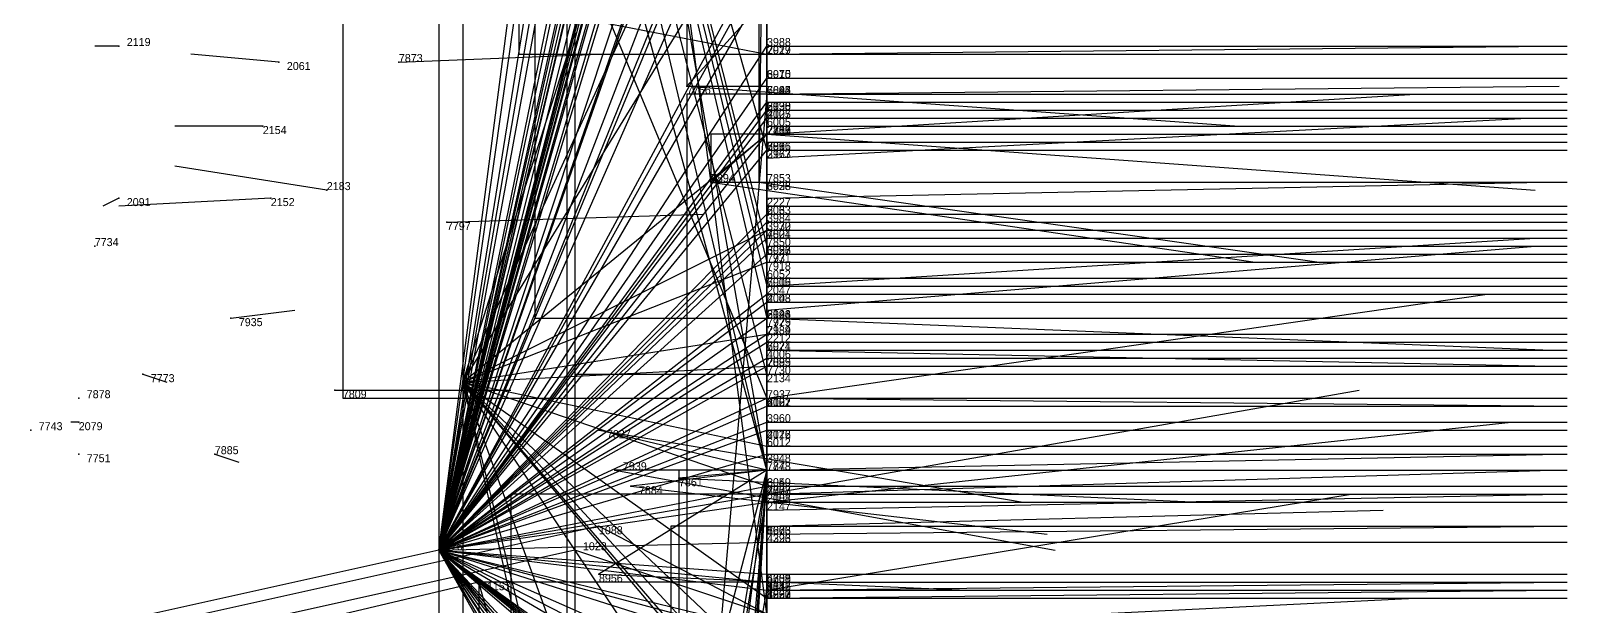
# Model space of a CAD drawing. Extents: x -0.07 to 1.1, y -0.07 to 1.1.
# Drawn here: x 0.908 to 1.1, y 0.495 to 0.5669 of the extents above; entities that cross this region are included whole.
import ezdxf

# ---------------------------------------------------------------- set-up
doc = ezdxf.new("R2010")
doc.units = 0
for name, color, linetype in [('Clients', 3, 'CONTINUOUS'), ('Facilities', 3, 'CONTINUOUS'), ('Facilities_lines', 3, 'CONTINUOUS'), ('Min_max_boxes', 1, 'CONTINUOUS'), ('Normals', 1, 'CONTINUOUS'), ('Source_points', 5, 'CONTINUOUS'), ('Text', 3, 'CONTINUOUS')]:
    doc.layers.add(name, color=color, linetype=linetype)

msp = doc.modelspace()

# ---------------------------------------------------------------- linework, layer by layer
at = {"layer": 'Clients', "color": 5}
for p in [(1, 0.565, 0.299), (1, 0.564, 0.792), (1, 0.561, 0.34), (1, 0.561, 0.519), (0.99, 0.56, 1), (1, 0.559, 0.529), (1, 0.559, 0.513), (1, 0.558, 0.208), (1, 0.557, 0.174), (1, 0.557, 0.372), (1, 0.557, 0.422), (1, 0.557, 0.752), (1, 0.556, 0.133), (1, 0.555, 0.662), (1, 0.554, 0.209), (1, 0.554, 0.023), (1, 0.554, 0.231), (1, 0.554, 0.863), (1, 0.553, 0.6), (1, 0.552, 0.304), (1, 0.552, 0.458), (1, 0.552, 0.875), (0.993, 0.548, 1), (0.999, 0.548, 1), (1, 0.548, 0.47), (1, 0.548, 0.544), (1, 0.545, 0.677), (1, 0.544, 0.229), (1, 0.544, 0.462), (1, 0.543, 0.375), (1, 0.542, 0.288), (1, 0.542, 0.785), (1, 0.541, 0.426), (1, 0.54, 0.717), (1, 0.54, 0.585), (1, 0.54, 0.889), (1, 0.539, 0.37), (1, 0.538, 0.863), (1, 0.538, 0.853), (1, 0.536, 0.742), (1, 0.535, 0.518), (1, 0.535, 0.898), (1, 0.534, 0.471), (1, 0.533, 0.128), (1, 0.531, 0.358), (1, 0.531, 0.572), (1, 0.531, 0.865), (1, 0.529, 0.172), (1, 0.529, 0.842), (1, 0.528, 0.233), (1, 0.527, 0.678), (1, 0.526, 0.413), (1, 0.525, 0.135), (1, 0.525, 0.82), (1, 0.525, 0.786), (1, 0.521, 0.369), (1, 0.521, 0.042), (1, 0.521, 0.714), (1, 0.52, 0.361), (0.979, 0.517, 1), (1, 0.518, 0.391), (1, 0.517, 0.146), (1, 0.517, 0.269), (1, 0.515, 0.543), (1, 0.514, 0.496), (0.981, 0.512, 1), (0.989, 0.511, 1), (0.983, 0.51, 1), (1, 0.51, 0.484), (1, 0.51, 0.731), (1, 0.51, 0.833), (1, 0.509, 0.002), (1, 0.509, 0.404), (1, 0.508, 0.209), (0.979, 0.505), (1, 0.505, 0.522), (1, 0.505, 0.995), (0.976, 0.502), (1, 0.503, 0.319), (1, 0.503, 0.463), (0.964, 0.498), (0.979, 0.499, 1), (1, 0.499, 0.426), (1, 0.499, 0.605), (1, 0.498, 0.29), (1, 0.498, 0.579), (1, 0.498, 0.978), (1, 0.497, 0.208), (1, 0.497, 0.005), (1, 0.497, 0.335), (1, 0.497, 0.369), (1, 0.496, 0.857)]:
    msp.add_point(p, dxfattribs=at)
at = {"layer": 'Facilities', "color": 3}
for p in [(0.919, 0.565), (0.939, 0.563), (0.954, 0.563, 1), (1, 0.564, 0.073), (1, 0.559, 0.93), (0.937, 0.555), (1, 0.554, 0.965), (1, 0.551, 0.052), (0.919, 0.546), (0.938, 0.546), (0.945, 0.547), (1, 0.546, 0.067), (0.96, 0.543, 1), (0.916, 0.54, 1), (1, 0.539, 0.94), (1, 0.535, 0.071), (1, 0.532, 0.057), (0.933, 0.531, 1), (1, 0.531, 0.946), (1, 0.527, 0.94), (0.922, 0.524, 1), (0.962, 0.523, 1), (1, 0.524, 0.106), (0.914, 0.521, 1), (0.946, 0.522, 1), (1, 0.521, 0.911), (0.908, 0.517, 1), (0.914, 0.518), (0.914, 0.514, 1), (0.931, 0.514, 1), (1, 0.512, 0.905), (1, 0.512, 0.932), (1, 0.509, 0.939), (1, 0.508, 0.044), (1, 0.507, 0.073), (1, 0.504, 0.088), (0.959, 0.502), (1, 0.497, 0.905), (1, 0.496, 0.932)]:
    msp.add_point(p, dxfattribs=at)
at = {"layer": 'Facilities_lines', "color": 3}
for p, q in [((0.959, 0.502), (1, 0.757, 0.127)), ((0.959, 0.502), (1, 0.741, 0.104)), ((0.959, 0.502), (1, 0.726, 0.108)), ((0.959, 0.502), (1, 0.702, 0.148)), ((0.959, 0.502), (0.985, 0.702)), ((0.959, 0.502), (1, 0.696, 0.148)), ((0.959, 0.502), (0.986, 0.692)), ((0.959, 0.502), (1, 0.687, 0.098)), ((0.959, 0.502), (1, 0.684, 0.095)), ((0.959, 0.502), (1, 0.679, 0.215)), ((1, 0.677, 0.944), (1, 0.525, 0.82)), ((0.959, 0.502), (1, 0.675, 0.092)), ((0.959, 0.502), (1, 0.674, 0.127)), ((0.959, 0.502), (1, 0.666, 0.168)), ((0.959, 0.502), (1, 0.666, 0.106)), ((0.959, 0.502), (1, 0.66, 0.201)), ((0.959, 0.502), (1, 0.659, 0.102)), ((0.959, 0.502), (1, 0.659, 0.043)), ((0.959, 0.502), (1, 0.658, 0.185)), ((0.959, 0.502), (1, 0.656, 0.224)), ((0.959, 0.502), (1, 0.653, 0.152)), ((0.959, 0.502), (1, 0.653, 0.107)), ((0.971, 0.654, 1), (1, 0.552, 0.875)), ((0.971, 0.654, 1), (1, 0.54, 0.889)), ((0.971, 0.654, 1), (1, 0.538, 0.853)), ((0.971, 0.654, 1), (1, 0.535, 0.898)), ((0.971, 0.654, 1), (1, 0.531, 0.865)), ((0.959, 0.502), (1, 0.652, 0.183)), ((0.947, 0.648), (1, 0.521, 0.042)), ((0.959, 0.502), (1, 0.648, 0.102)), ((0.959, 0.502), (1, 0.646, 0.233)), ((0.962, 0.523, 1), (1, 0.642, 0.807)), ((0.959, 0.502), (1, 0.64, 0.107)), ((1, 0.639, 0.586), (1, 0.498, 0.579)), ((1, 0.639, 0.586), (1, 0.505, 0.522)), ((1, 0.639, 0.586), (1, 0.499, 0.605)), ((1, 0.639, 0.586), (1, 0.548, 0.47)), ((1, 0.639, 0.586), (1, 0.552, 0.458)), ((1, 0.639, 0.586), (1, 0.535, 0.518)), ((1, 0.639, 0.586), (1, 0.561, 0.519)), ((1, 0.639, 0.586), (1, 0.515, 0.543)), ((1, 0.639, 0.586), (1, 0.54, 0.585)), ((1, 0.639, 0.586), (1, 0.548, 0.544)), ((1, 0.639, 0.586), (1, 0.559, 0.529)), ((1, 0.639, 0.586), (1, 0.559, 0.513)), ((1, 0.639, 0.586), (1, 0.553, 0.6)), ((1, 0.639, 0.586), (1, 0.531, 0.572)), ((0.959, 0.502), (1, 0.637, 0.116)), ((1, 0.628, 0.957), (0.999, 0.548, 1)), ((0.959, 0.502), (1, 0.626, 0.115)), ((0.959, 0.502), (1, 0.62, 0.238)), ((0.959, 0.502), (1, 0.619, 0.172)), ((1, 0.524, 0.106), (0.976, 0.617)), ((0.959, 0.502), (1, 0.609)), ((0.962, 0.523, 1), (1, 0.606, 0.901)), ((1, 0.512, 0.905), (0.978, 0.605, 1)), ((0.959, 0.502), (1, 0.603, 0.153)), ((0.959, 0.502), (1, 0.601, 0.156)), ((1, 0.512, 0.905), (0.985, 0.597, 1)), ((0.959, 0.502), (1, 0.595, 0.221)), ((1, 0.512, 0.905), (0.979, 0.589, 1)), ((0.962, 0.523, 1), (1, 0.585, 0.838)), ((0.959, 0.502), (1, 0.578, 0.183)), ((1, 0.494, 0.132), (0.989, 0.579)), ((0.959, 0.502), (1, 0.576, 0.214)), ((0.959, 0.502), (1, 0.573, 0.17)), ((1, 0.571, 0.97), (0.99, 0.56, 1)), ((0.969, 0.57, 1), (1, 0.564, 0.792)), ((0.959, 0.502), (1, 0.565, 0.299)), ((0.959, 0.502), (1, 0.561, 0.34)), ((1, 0.559, 0.93), (0.99, 0.444, 1)), ((0.959, 0.502), (1, 0.558, 0.208)), ((0.959, 0.502), (1, 0.557, 0.174)), ((0.959, 0.502), (1, 0.557, 0.372)), ((0.959, 0.502), (1, 0.557, 0.422)), ((1, 0.431, 0.647), (1, 0.557, 0.752)), ((0.959, 0.502), (1, 0.556, 0.133)), ((1, 0.431, 0.647), (1, 0.555, 0.662)), ((0.959, 0.502), (1, 0.554, 0.209)), ((0.959, 0.502), (1, 0.554, 0.023)), ((0.959, 0.502), (1, 0.554, 0.231)), ((0.962, 0.523, 1), (1, 0.554, 0.863)), ((1, 0.554, 0.965), (0.993, 0.548, 1)), ((0.959, 0.502), (1, 0.552, 0.304)), ((0.959, 0.502), (1, 0.544, 0.229)), ((0.959, 0.502), (1, 0.544, 0.462)), ((1, 0.431, 0.647), (1, 0.545, 0.677)), ((0.959, 0.502), (1, 0.543, 0.375)), ((0.959, 0.502), (1, 0.542, 0.288)), ((0.962, 0.523, 1), (1, 0.542, 0.785)), ((0.959, 0.502), (1, 0.541, 0.426)), ((1, 0.431, 0.647), (1, 0.54, 0.717)), ((0.959, 0.502), (1, 0.539, 0.37)), ((0.962, 0.523, 1), (1, 0.538, 0.863)), ((1, 0.431, 0.647), (1, 0.536, 0.742)), ((0.959, 0.502), (1, 0.534, 0.471)), ((0.959, 0.502), (1, 0.533, 0.128)), ((0.959, 0.502), (1, 0.531, 0.358)), ((0.959, 0.502), (1, 0.529, 0.172)), ((0.962, 0.523, 1), (1, 0.529, 0.842)), ((0.959, 0.502), (1, 0.528, 0.233)), ((1, 0.431, 0.647), (1, 0.527, 0.678)), ((0.959, 0.502), (1, 0.526, 0.413)), ((0.959, 0.502), (1, 0.525, 0.135)), ((0.962, 0.523, 1), (1, 0.525, 0.786)), ((0.962, 0.523, 1), (1, 0.51, 0.833)), ((0.962, 0.523, 1), (1, 0.418, 0.818)), ((0.962, 0.523, 1), (1, 0.35, 0.818)), ((0.962, 0.523, 1), (1, 0.368, 0.885)), ((0.962, 0.523, 1), (1, 0.478, 0.768)), ((0.962, 0.523, 1), (1, 0.487, 0.832)), ((0.962, 0.523, 1), (1, 0.496, 0.857)), ((0.962, 0.523, 1), (1, 0.479, 0.838)), ((0.962, 0.523, 1), (1, 0.482, 0.845)), ((0.962, 0.523, 1), (1, 0.466, 0.829)), ((0.959, 0.502), (1, 0.521, 0.369)), ((1, 0.431, 0.647), (1, 0.521, 0.714)), ((0.959, 0.502), (1, 0.52, 0.361)), ((0.959, 0.502), (1, 0.518, 0.391)), ((0.959, 0.502), (1, 0.517, 0.146)), ((0.959, 0.502), (1, 0.517, 0.269)), ((1, 0.512, 0.905), (0.979, 0.517, 1)), ((0.959, 0.502), (1, 0.514, 0.496)), ((1, 0.512, 0.905), (0.975, 0.417, 1)), ((1, 0.512, 0.905), (0.979, 0.499, 1)), ((1, 0.512, 0.905), (0.981, 0.512, 1)), ((1, 0.512, 0.905), (0.982, 0.404, 1)), ((1, 0.512, 0.905), (0.983, 0.51, 1)), ((1, 0.512, 0.905), (0.985, 0.332, 1)), ((1, 0.512, 0.905), (0.987, 0.411, 1)), ((1, 0.512, 0.905), (0.988, 0.345, 1)), ((1, 0.512, 0.932), (0.989, 0.511, 1)), ((1, 0.512, 0.932), (0.989, 0.356, 1)), ((1, 0.512, 0.905), (0.99, 0.348, 1)), ((0.959, 0.502), (1, 0.51, 0.484)), ((0.959, 0.502), (1, 0.509, 0.404)), ((0.968, 0.319), (1, 0.509, 0.002)), ((1, 0.431, 0.647), (1, 0.51, 0.731)), ((0.959, 0.502), (1, 0.508, 0.209)), ((1, 0.494, 0.132), (0.979, 0.505)), ((1, 0.336, 0.965), (1, 0.505, 0.995)), ((0.959, 0.502), (1, 0.503, 0.319)), ((0.959, 0.502), (1, 0.503, 0.463)), ((0.959, 0.502), (1, 0.429, 0.176)), ((0.959, 0.502), (1, 0.445, 0.178)), ((0.959, 0.502), (1, 0.449, 0.175)), ((0.959, 0.502), (1, 0.491, 0.141)), ((0.959, 0.502), (1, 0.472, 0.155)), ((0.959, 0.502), (1, 0.481, 0.117)), ((0.959, 0.502), (1, 0.433, 0.249)), ((0.959, 0.502), (1, 0.469, 0.196)), ((0.959, 0.502), (1, 0.47, 0.176)), ((0.959, 0.502), (1, 0.452, 0.229)), ((0.959, 0.502), (1, 0.492, 0.443)), ((0.959, 0.502), (1, 0.497, 0.335)), ((0.959, 0.502), (1, 0.458, 0.334)), ((0.959, 0.502), (1, 0.471, 0.443)), ((0.959, 0.502), (1, 0.473, 0.405)), ((0.959, 0.502), (1, 0.484, 0.347)), ((0.959, 0.502), (1, 0.481, 0.393)), ((0.959, 0.502), (1, 0.458, 0.332)), ((0.959, 0.502), (1, 0.491, 0.383)), ((0.959, 0.502), (1, 0.44, 0.26)), ((0.959, 0.502), (1, 0.484, 0.402)), ((0.959, 0.502), (1, 0.47, 0.487)), ((0.959, 0.502), (1, 0.489, 0.424)), ((0.959, 0.502), (1, 0.499, 0.426)), ((0.959, 0.502), (1, 0.478, 0.393)), ((0.959, 0.502), (1, 0.467, 0.276)), ((0.959, 0.502), (1, 0.497, 0.369)), ((0.959, 0.502), (1, 0.455, 0.33)), ((0.959, 0.502), (1, 0.498, 0.29)), ((0.959, 0.502), (1, 0.439, 0.271)), ((0.959, 0.502), (1, 0.484, 0.307)), ((1, 0.494, 0.132), (0.976, 0.502)), ((1, 0.368, 0.059), (0.964, 0.498)), ((1, 0.336, 0.965), (1, 0.498, 0.978)), ((0.968, 0.319), (1, 0.497, 0.208)), ((0.968, 0.319), (1, 0.497, 0.005))]:
    msp.add_line(p, q, dxfattribs=at)
at = {"layer": 'Min_max_boxes', "color": 1}
for p, q in [((0.947, 0.899), (0.947, 0.521)), ((0.947, 0.899, 0.398), (0.947, 0.521, 0.398)), ((1, 0.521), (1, 0.899)), ((1, 0.521, 0.398), (1, 0.899, 0.398)), ((0.959, 0.757), (0.959, 0.429)), ((0.959, 0.757, 0.496), (0.959, 0.429, 0.496)), ((1, 0.429), (1, 0.757)), ((1, 0.429, 0.496), (1, 0.757, 0.496)), ((0.971, 0.731, 0.784), (0.971, 0.531, 0.784)), ((0.971, 0.731, 1), (0.971, 0.531, 1)), ((1, 0.531, 0.784), (1, 0.731, 0.784)), ((1, 0.531, 1), (1, 0.731, 1)), ((1, 0.498, 0.387), (1, 0.701, 0.387)), ((1, 0.701, 0.387), (1, 0.498, 0.387)), ((1, 0.498, 0.756), (1, 0.701, 0.756)), ((1, 0.701, 0.756), (1, 0.498, 0.756)), ((1, 0.525, 0.82), (1, 0.677, 0.82)), ((1, 0.677, 0.82), (1, 0.525, 0.82)), ((1, 0.525, 0.944), (1, 0.677, 0.944)), ((1, 0.677, 0.944), (1, 0.525, 0.944)), ((0.969, 0.658, 0.76), (0.969, 0.564, 0.76)), ((0.969, 0.658, 1), (0.969, 0.564, 1)), ((1, 0.564, 0.76), (1, 0.658, 0.76)), ((1, 0.564, 1), (1, 0.658, 1)), ((0.962, 0.642, 0.768), (0.962, 0.35, 0.768)), ((0.962, 0.642, 1), (0.962, 0.35, 1)), ((1, 0.35, 0.768), (1, 0.642, 0.768)), ((1, 0.35, 1), (1, 0.642, 1)), ((0.999, 0.628, 0.957), (0.999, 0.548, 0.957)), ((0.999, 0.628, 1), (0.999, 0.548, 1)), ((1, 0.548, 0.957), (1, 0.628, 0.957)), ((1, 0.548, 1), (1, 0.628, 1)), ((0.976, 0.617), (0.976, 0.524)), ((0.976, 0.617, 0.106), (0.976, 0.524, 0.106)), ((1, 0.524), (1, 0.617)), ((1, 0.524, 0.106), (1, 0.617, 0.106)), ((0.975, 0.605, 0.905), (0.975, 0.332, 0.905)), ((0.975, 0.605, 1), (0.975, 0.332, 1)), ((1, 0.332, 0.905), (1, 0.605, 0.905)), ((1, 0.332, 1), (1, 0.605, 1)), ((0.976, 0.579), (0.976, 0.405)), ((0.976, 0.579, 0.198), (0.976, 0.405, 0.198)), ((1, 0.405), (1, 0.579)), ((1, 0.405, 0.198), (1, 0.579, 0.198)), ((0.99, 0.571, 0.97), (0.99, 0.56, 0.97)), ((0.99, 0.571, 1), (0.99, 0.56, 1)), ((1, 0.56, 0.97), (1, 0.571, 0.97)), ((1, 0.56, 1), (1, 0.571, 1)), ((0.969, 0.564, 0.76), (1, 0.564, 0.76)), ((0.969, 0.564, 1), (1, 0.564, 1)), ((0.969, 0.564, 0.76), (0.969, 0.564, 1)), ((1, 0.564, 0.76), (1, 0.564, 1)), ((0.99, 0.56, 0.97), (1, 0.56, 0.97)), ((0.99, 0.56, 1), (1, 0.56, 1)), ((0.99, 0.56, 0.97), (0.99, 0.56, 1)), ((1, 0.559, 0.93), (0.99, 0.559, 0.93)), ((0.99, 0.559, 0.93), (0.99, 0.444, 0.93)), ((1, 0.559, 1), (0.99, 0.559, 1)), ((0.99, 0.559, 1), (0.99, 0.444, 1)), ((0.99, 0.559, 0.93), (0.99, 0.559, 1)), ((1, 0.56, 0.97), (1, 0.56, 1)), ((1, 0.444, 0.93), (1, 0.559, 0.93)), ((1, 0.444, 1), (1, 0.559, 1)), ((1, 0.559, 0.93), (1, 0.559, 1)), ((1, 0.307, 0.516), (1, 0.557, 0.516)), ((1, 0.557, 0.516), (1, 0.557, 0.516)), ((1, 0.557, 0.516), (1, 0.307, 0.516)), ((1, 0.307, 0.752), (1, 0.557, 0.752)), ((1, 0.557, 0.752), (1, 0.557, 0.752)), ((1, 0.557, 0.752), (1, 0.307, 0.752)), ((1, 0.557, 0.516), (1, 0.557, 0.752)), ((1, 0.557, 0.516), (1, 0.557, 0.752)), ((1, 0.554, 0.965), (0.993, 0.554, 0.965)), ((0.993, 0.554, 0.965), (0.993, 0.548, 0.965)), ((1, 0.554, 1), (0.993, 0.554, 1)), ((0.993, 0.554, 1), (0.993, 0.548, 1)), ((0.993, 0.554, 0.965), (0.993, 0.554, 1)), ((1, 0.548, 0.965), (1, 0.554, 0.965)), ((1, 0.548, 1), (1, 0.554, 1)), ((1, 0.554, 0.965), (1, 0.554, 1)), ((0.993, 0.548, 0.965), (1, 0.548, 0.965)), ((0.993, 0.548, 1), (1, 0.548, 1)), ((0.993, 0.548, 0.965), (0.993, 0.548, 1)), ((0.999, 0.548, 0.957), (1, 0.548, 0.957)), ((0.999, 0.548, 1), (1, 0.548, 1)), ((0.999, 0.548, 0.957), (0.999, 0.548, 1)), ((1, 0.548, 0.957), (1, 0.548, 1)), ((1, 0.548, 0.965), (1, 0.548, 1)), ((0.971, 0.531, 0.784), (1, 0.531, 0.784)), ((0.971, 0.531, 1), (1, 0.531, 1)), ((0.971, 0.531, 0.784), (0.971, 0.531, 1)), ((1, 0.531, 0.784), (1, 0.531, 1)), ((1, 0.525, 0.82), (1, 0.525, 0.82)), ((1, 0.525, 0.944), (1, 0.525, 0.944)), ((1, 0.525, 0.82), (1, 0.525, 0.944)), ((1, 0.525, 0.82), (1, 0.525, 0.944)), ((0.976, 0.524), (1, 0.524)), ((0.976, 0.524, 0.106), (1, 0.524, 0.106)), ((0.976, 0.524), (0.976, 0.524, 0.106)), ((1, 0.524), (1, 0.524, 0.106)), ((0.947, 0.521), (1, 0.521)), ((0.947, 0.521, 0.398), (1, 0.521, 0.398)), ((0.947, 0.521), (0.947, 0.521, 0.398)), ((1, 0.521), (1, 0.521, 0.398)), ((1, 0.512, 0.932), (0.989, 0.512, 0.932)), ((0.989, 0.512, 0.932), (0.989, 0.356, 0.932)), ((1, 0.512, 1), (0.989, 0.512, 1)), ((0.989, 0.512, 1), (0.989, 0.356, 1)), ((0.989, 0.512, 0.932), (0.989, 0.512, 1)), ((1, 0.356, 0.932), (1, 0.512, 0.932)), ((1, 0.356, 1), (1, 0.512, 1)), ((1, 0.512, 0.932), (1, 0.512, 1)), ((1, 0.509), (0.968, 0.509)), ((0.968, 0.509), (0.968, 0.238)), ((1, 0.509, 0.505), (0.968, 0.509, 0.505)), ((0.968, 0.509, 0.505), (0.968, 0.238, 0.505)), ((0.968, 0.509), (0.968, 0.509, 0.505)), ((1, 0.238), (1, 0.509)), ((1, 0.238, 0.505), (1, 0.509, 0.505)), ((1, 0.509), (1, 0.509, 0.505)), ((1, 0.505, 0.963), (0.988, 0.505, 0.963)), ((0.988, 0.505, 0.963), (0.988, 0.1, 0.963)), ((1, 0.505, 1), (0.988, 0.505, 1)), ((0.988, 0.505, 1), (0.988, 0.1, 1)), ((0.988, 0.505, 0.963), (0.988, 0.505, 1)), ((1, 0.1, 0.963), (1, 0.505, 0.963)), ((1, 0.1, 1), (1, 0.505, 1)), ((1, 0.505, 0.963), (1, 0.505, 1)), ((1, 0.498), (0.964, 0.498)), ((0.964, 0.498), (0.964, 0.368)), ((1, 0.498, 0.059), (0.964, 0.498, 0.059)), ((0.964, 0.498, 0.059), (0.964, 0.368, 0.059)), ((0.964, 0.498), (0.964, 0.498, 0.059)), ((1, 0.368), (1, 0.498)), ((1, 0.368, 0.059), (1, 0.498, 0.059)), ((1, 0.498), (1, 0.498, 0.059)), ((1, 0.498, 0.387), (1, 0.498, 0.387)), ((1, 0.498, 0.756), (1, 0.498, 0.756)), ((1, 0.498, 0.387), (1, 0.498, 0.756)), ((1, 0.498, 0.387), (1, 0.498, 0.756))]:
    msp.add_line(p, q, dxfattribs=at)
at = {"layer": 'Normals', "color": 1}
for p, q in [((0.919, 0.565), (0.916, 0.565, 0.1)), ((1, 0.564, 0.073), (1.098, 0.565, 0.055)), ((1, 0.565, 0.299), (1.1, 0.565, 0.299)), ((0.939, 0.563), (0.928, 0.564, 0.099)), ((0.954, 0.563, 1), (0.979, 0.564, 1.097)), ((1, 0.564, 0.792), (1.1, 0.564, 0.792)), ((1, 0.561, 0.34), (1.1, 0.561, 0.34)), ((1, 0.561, 0.519), (1.1, 0.561, 0.519)), ((0.99, 0.56, 1), (1.059, 0.555, 1.072)), ((1, 0.559, 0.93), (1.099, 0.56, 0.942)), ((1, 0.554, 0.023), (1.081, 0.559, -0.036)), ((1, 0.559, 0.529), (1.1, 0.559, 0.529)), ((1, 0.559, 0.513), (1.1, 0.559, 0.513)), ((1, 0.558, 0.208), (1.1, 0.558, 0.208)), ((1, 0.557, 0.174), (1.1, 0.557, 0.174)), ((1, 0.557, 0.372), (1.1, 0.557, 0.372)), ((1, 0.557, 0.422), (1.1, 0.557, 0.422)), ((1, 0.557, 0.752), (1.1, 0.557, 0.752)), ((0.937, 0.555), (0.926, 0.555, 0.099)), ((1, 0.556, 0.133), (1.1, 0.556, 0.133)), ((1, 0.551, 0.052), (1.095, 0.556, 0.022)), ((1, 0.555, 0.662), (1.1, 0.555, 0.662)), ((1, 0.554, 0.209), (1.1, 0.554, 0.209)), ((1, 0.554, 0.231), (1.1, 0.554, 0.231)), ((1, 0.554, 0.863), (1.1, 0.554, 0.863)), ((1, 0.554, 0.965), (1.096, 0.547, 0.991)), ((1, 0.553, 0.6), (1.1, 0.553, 0.6)), ((1, 0.552, 0.458), (1.1, 0.552, 0.458)), ((1, 0.552, 0.304), (1.1, 0.552, 0.304)), ((1, 0.552, 0.875), (1.1, 0.552, 0.875)), ((0.945, 0.547), (0.926, 0.55, 0.098)), ((0.993, 0.548, 1), (1.061, 0.538, 1.072)), ((0.999, 0.548, 1), (1.069, 0.538, 1.071)), ((1, 0.546, 0.067), (1.097, 0.548, 0.041)), ((1, 0.548, 0.47), (1.1, 0.548, 0.47)), ((1, 0.548, 0.544), (1.1, 0.548, 0.544)), ((0.919, 0.546), (0.917, 0.545, 0.1)), ((0.938, 0.546), (0.919, 0.545, 0.098)), ((0.96, 0.543, 1), (0.992, 0.544, 1.095)), ((1, 0.545, 0.677), (1.1, 0.545, 0.677)), ((1, 0.544, 0.229), (1.1, 0.544, 0.229)), ((1, 0.544, 0.462), (1.1, 0.544, 0.462)), ((1, 0.543, 0.375), (1.1, 0.543, 0.375)), ((1, 0.542, 0.288), (1.1, 0.542, 0.288)), ((1, 0.542, 0.785), (1.1, 0.542, 0.785)), ((0.916, 0.54, 1), (0.916, 0.54, 1.1)), ((1, 0.535, 0.071), (1.096, 0.541, 0.044)), ((1, 0.541, 0.426), (1.1, 0.541, 0.426)), ((1, 0.532, 0.057), (1.096, 0.54, 0.031)), ((1, 0.54, 0.585), (1.1, 0.54, 0.585)), ((1, 0.54, 0.717), (1.1, 0.54, 0.717)), ((1, 0.54, 0.889), (1.1, 0.54, 0.889)), ((1, 0.539, 0.37), (1.1, 0.539, 0.37)), ((1, 0.539, 0.94), (1.098, 0.539, 0.958)), ((1, 0.538, 0.863), (1.1, 0.538, 0.863)), ((1, 0.538, 0.853), (1.1, 0.538, 0.853)), ((1, 0.536, 0.742), (1.1, 0.536, 0.742)), ((1, 0.535, 0.518), (1.1, 0.535, 0.518)), ((1, 0.535, 0.898), (1.1, 0.535, 0.898)), ((1, 0.521, 0.042), (1.09, 0.534)), ((1, 0.534, 0.471), (1.1, 0.534, 0.471)), ((0.933, 0.531, 1), (0.941, 0.532, 1.1)), ((1, 0.533, 0.128), (1.1, 0.533, 0.128)), ((1, 0.531, 0.358), (1.1, 0.531, 0.358)), ((1, 0.531, 0.572), (1.1, 0.531, 0.572)), ((1, 0.531, 0.946), (1.098, 0.527, 0.968)), ((1, 0.531, 0.865), (1.1, 0.531, 0.865)), ((1, 0.529, 0.172), (1.1, 0.529, 0.172)), ((1, 0.529, 0.842), (1.1, 0.529, 0.842)), ((1, 0.528, 0.233), (1.1, 0.528, 0.233)), ((1, 0.527, 0.678), (1.1, 0.527, 0.678)), ((1, 0.527, 0.94), (1.098, 0.525, 0.96)), ((1, 0.526, 0.413), (1.1, 0.526, 0.413)), ((1, 0.525, 0.135), (1.1, 0.525, 0.135)), ((1, 0.525, 0.82), (1.1, 0.525, 0.82)), ((1, 0.525, 0.786), (1.1, 0.525, 0.786)), ((0.922, 0.524, 1), (0.925, 0.523, 1.1)), ((0.962, 0.523, 1), (1, 0.515, 1.092)), ((1, 0.524, 0.106), (1.1, 0.524, 0.106)), ((0.914, 0.521, 1), (0.914, 0.521, 1.1)), ((0.946, 0.522, 1), (0.968, 0.522, 1.098)), ((1, 0.509, 0.002), (1.074, 0.522, -0.063)), ((1, 0.521, 0.369), (1.1, 0.521, 0.369)), ((1, 0.521, 0.714), (1.1, 0.521, 0.714)), ((1, 0.521, 0.911), (1.1, 0.52, 0.916)), ((1, 0.52, 0.361), (1.1, 0.52, 0.361)), ((0.908, 0.517, 1), (0.908, 0.517, 1.1)), ((0.914, 0.518), (0.913, 0.518, 0.1)), ((0.979, 0.517, 1), (1.032, 0.508, 1.085)), ((1, 0.508, 0.044), (1.093, 0.518, 0.007)), ((1, 0.518, 0.391), (1.1, 0.518, 0.391)), ((1, 0.517, 0.146), (1.1, 0.517, 0.146)), ((1, 0.517, 0.269), (1.1, 0.517, 0.269)), ((1, 0.515, 0.543), (1.1, 0.515, 0.543)), ((0.914, 0.514, 1), (0.914, 0.514, 1.1)), ((0.931, 0.514, 1), (0.934, 0.513, 1.1)), ((1, 0.514, 0.496), (1.1, 0.514, 0.496)), ((1, 0.512, 0.932), (1.099, 0.514, 0.949)), ((0.981, 0.512, 1), (1.036, 0.502, 1.083)), ((0.989, 0.511, 1), (1.054, 0.508, 1.076)), ((1, 0.512, 0.905), (1.1, 0.512, 0.907)), ((1, 0.509, 0.939), (1.098, 0.512, 0.956)), ((0.983, 0.51, 1), (1.035, 0.504, 1.086)), ((1, 0.51, 0.484), (1.1, 0.51, 0.484)), ((1, 0.51, 0.731), (1.1, 0.51, 0.731)), ((1, 0.51, 0.833), (1.1, 0.51, 0.833)), ((1, 0.497, 0.005), (1.073, 0.509, -0.062)), ((1, 0.507, 0.073), (1.099, 0.509, 0.058)), ((1, 0.509, 0.404), (1.1, 0.509, 0.404)), ((1, 0.508, 0.209), (1.1, 0.508, 0.209)), ((1, 0.505, 0.995), (1.077, 0.507, 1.058)), ((0.979, 0.505), (0.916, 0.491, 0.077)), ((1, 0.504, 0.088), (1.1, 0.505, 0.079)), ((1, 0.505, 0.522), (1.1, 0.505, 0.522)), ((0.976, 0.502), (0.913, 0.488, 0.076)), ((0.959, 0.502), (0.923, 0.494, 0.093)), ((1, 0.503, 0.319), (1.1, 0.503, 0.319)), ((1, 0.503, 0.463), (1.1, 0.503, 0.463)), ((0.964, 0.498), (0.913, 0.486, 0.085)), ((0.979, 0.499, 1), (1.025, 0.497, 1.089)), ((1, 0.499, 0.426), (1.1, 0.499, 0.426)), ((1, 0.499, 0.605), (1.1, 0.499, 0.605)), ((1, 0.498, 0.29), (1.1, 0.498, 0.29)), ((1, 0.498, 0.579), (1.1, 0.498, 0.579)), ((1, 0.498, 0.978), (1.085, 0.498, 1.031)), ((1, 0.497, 0.905), (1.1, 0.498, 0.906)), ((1, 0.497, 0.208), (1.1, 0.497, 0.208)), ((1, 0.497, 0.335), (1.1, 0.497, 0.335)), ((1, 0.497, 0.369), (1.1, 0.497, 0.369)), ((1, 0.496, 0.932), (1.099, 0.497, 0.945)), ((1, 0.496, 0.857), (1.1, 0.496, 0.857)), ((1, 0.492, 0.988), (1.081, 0.496, 1.047))]:
    msp.add_line(p, q, dxfattribs=at)
at = {"layer": 'Source_points', "color": 5}
for p in [(0.919, 0.565), (1, 0.565, 0.299), (0.939, 0.563), (0.954, 0.563, 1), (1, 0.564, 0.073), (1, 0.564, 0.792), (1, 0.561, 0.34), (1, 0.561, 0.519), (0.99, 0.56, 1), (1, 0.559, 0.529), (1, 0.559, 0.513), (1, 0.559, 0.93), (1, 0.558, 0.208), (1, 0.557, 0.174), (1, 0.557, 0.372), (1, 0.557, 0.422), (1, 0.557, 0.752), (0.937, 0.555), (1, 0.556, 0.133), (1, 0.555, 0.662), (1, 0.554, 0.209), (1, 0.554, 0.023), (1, 0.554, 0.231), (1, 0.554, 0.863), (1, 0.554, 0.965), (1, 0.553, 0.6), (1, 0.552, 0.458), (1, 0.552, 0.304), (1, 0.552, 0.875), (1, 0.551, 0.052), (0.993, 0.548, 1), (0.999, 0.548, 1), (1, 0.548, 0.47), (1, 0.548, 0.544), (0.919, 0.546), (0.938, 0.546), (0.945, 0.547), (1, 0.546, 0.067), (1, 0.545, 0.677), (1, 0.544, 0.229), (1, 0.544, 0.462), (0.96, 0.543, 1), (1, 0.543, 0.375), (1, 0.542, 0.288), (1, 0.542, 0.785), (0.916, 0.54, 1), (1, 0.541, 0.426), (1, 0.54, 0.585), (1, 0.54, 0.717), (1, 0.54, 0.889), (1, 0.539, 0.37), (1, 0.539, 0.94), (1, 0.538, 0.863), (1, 0.538, 0.853), (1, 0.536, 0.742), (1, 0.535, 0.071), (1, 0.535, 0.518), (1, 0.535, 0.898), (1, 0.534, 0.471), (1, 0.533, 0.128), (1, 0.532, 0.057), (0.933, 0.531, 1), (1, 0.531, 0.358), (1, 0.531, 0.572), (1, 0.531, 0.946), (1, 0.531, 0.865), (1, 0.529, 0.172), (1, 0.529, 0.842), (1, 0.528, 0.233), (1, 0.527, 0.678), (1, 0.527, 0.94), (1, 0.526, 0.413), (1, 0.525, 0.135), (1, 0.525, 0.82), (1, 0.525, 0.786), (0.922, 0.524, 1), (0.962, 0.523, 1), (1, 0.524, 0.106), (0.914, 0.521, 1), (0.946, 0.522, 1), (1, 0.521, 0.042), (1, 0.521, 0.369), (1, 0.521, 0.714), (1, 0.521, 0.911), (1, 0.52, 0.361), (0.908, 0.517, 1), (0.914, 0.518), (0.979, 0.517, 1), (1, 0.518, 0.391), (1, 0.517, 0.146), (1, 0.517, 0.269), (1, 0.515, 0.543), (0.914, 0.514, 1), (0.931, 0.514, 1), (1, 0.514, 0.496), (0.981, 0.512, 1), (0.989, 0.511, 1), (1, 0.512, 0.905), (1, 0.512, 0.932), (0.983, 0.51, 1), (1, 0.51, 0.484), (1, 0.51, 0.731), (1, 0.51, 0.833), (1, 0.509, 0.002), (1, 0.509, 0.404), (1, 0.509, 0.939), (1, 0.508, 0.044), (1, 0.508, 0.209), (1, 0.507, 0.073), (0.979, 0.505), (1, 0.505, 0.522), (1, 0.505, 0.995), (1, 0.504, 0.088), (0.959, 0.502), (0.976, 0.502), (1, 0.503, 0.319), (1, 0.503, 0.463), (0.964, 0.498), (0.979, 0.499, 1), (1, 0.499, 0.426), (1, 0.499, 0.605), (1, 0.498, 0.29), (1, 0.498, 0.579), (1, 0.498, 0.978), (1, 0.497, 0.208), (1, 0.497, 0.005), (1, 0.497, 0.335), (1, 0.497, 0.369), (1, 0.497, 0.905), (1, 0.496, 0.857), (1, 0.496, 0.932)]:
    msp.add_point(p, dxfattribs=at)

# ---------------------------------------------------------------- texts
at = {"layer": 'Text', "color": 3}
for s, p in [('2119', (0.92, 0.565)), ('3988', (1, 0.565, 0.299)), ('2029', (1, 0.564, 0.073)), ('7917', (1, 0.564, 0.792)), ('2061', (0.94, 0.562)), ('7873', (0.954, 0.563, 1)), ('3975', (1, 0.561, 0.34)), ('6010', (1, 0.561, 0.519)), ('7756', (0.99, 0.559, 1)), ('6045', (1, 0.559, 0.529)), ('6064', (1, 0.559, 0.513)), ('7892', (1, 0.559, 0.93)), ('4005', (1, 0.556, 0.422)), ('3995', (1, 0.557, 0.372)), ('2036', (1, 0.557, 0.174)), ('2138', (1, 0.557, 0.208)), ('6030', (1, 0.557, 0.752)), ('2127', (1, 0.556, 0.133)), ('2154', (0.937, 0.554)), ('6005', (1, 0.555, 0.662)), ('2101', (1, 0.554, 0.209)), ('2116', (1, 0.554, 0.023)), ('2219', (1, 0.554, 0.231)), ('7787', (1, 0.554, 0.863)), ('7855', (1, 0.554, 0.965)), ('3961', (1, 0.552, 0.458)), ('6091', (1, 0.552, 0.6)), ('7816', (1, 0.552, 0.875)), ('3973', (1, 0.551, 0.304)), ('2167', (1, 0.551, 0.052)), ('2183', (0.945, 0.547)), ('7894', (0.993, 0.548, 1)), ('3936', (1, 0.547, 0.47)), ('7853', (1, 0.548, 1)), ('6028', (1, 0.547, 0.544)), ('2091', (0.92, 0.545)), ('2152', (0.938, 0.545)), ('2227', (1, 0.545, 0.067)), ('3984', (1, 0.543, 0.462)), ('2033', (1, 0.544, 0.229)), ('6063', (1, 0.544, 0.677)), ('7797', (0.96, 0.542, 1)), ('4004', (1, 0.541, 0.426)), ('3932', (1, 0.542, 0.288)), ('3970', (1, 0.542, 0.375)), ('7821', (1, 0.541, 0.785)), ('7734', (0.916, 0.54, 1)), ('3997', (1, 0.539, 0.37)), ('7850', (1, 0.54, 0.889)), ('6023', (1, 0.539, 0.585)), ('6056', (1, 0.539, 0.717)), ('7931', (1, 0.538, 0.94)), ('7771', (1, 0.538, 0.863)), ('7918', (1, 0.537, 0.853)), ('6052', (1, 0.536, 0.742)), ('6006', (1, 0.535, 0.518)), ('7919', (1, 0.535, 0.898)), ('4008', (1, 0.533, 0.471)), ('2047', (1, 0.534, 0.071)), ('2043', (1, 0.533, 0.128)), ('3943', (1, 0.531, 0.358)), ('2124', (1, 0.531, 0.057)), ('6096', (1, 0.531, 0.572)), ('7935', (0.934, 0.53, 1)), ('7779', (1, 0.53, 0.946)), ('7925', (1, 0.53, 0.865)), ('2189', (1, 0.529, 0.172)), ('7934', (1, 0.529, 0.842)), ('2212', (1, 0.528, 0.233)), ('6074', (1, 0.527, 0.678)), ('7921', (1, 0.527, 0.94)), ('4006', (1, 0.526, 0.413)), ('2089', (1, 0.525, 0.135)), ('7895', (1, 0.525, 0.786)), ('7730', (1, 0.524, 0.82)), ('7773', (0.923, 0.523, 1)), ('7732', (0.962, 0.522, 1)), ('2134', (1, 0.523, 0.106)), ('7878', (0.915, 0.521, 1)), ('7809', (0.947, 0.521, 1)), ('4001', (1, 0.52, 0.369)), ('4022', (1, 0.52, 0.361)), ('7937', (1, 0.521, 0.911)), ('2181', (1, 0.52, 0.042)), ('6027', (1, 0.52, 0.714)), ('3960', (1, 0.518, 0.391)), ('7743', (0.909, 0.517, 1)), ('2079', (0.914, 0.517)), ('7827', (0.98, 0.516, 1)), ('4012', (1, 0.516, 0.269)), ('2126', (1, 0.516, 0.146)), ('7885', (0.931, 0.514, 1)), ('6012', (1, 0.515, 0.543)), ('7751', (0.915, 0.513, 1)), ('7939', (0.982, 0.512, 1)), ('3948', (1, 0.513, 0.496)), ('7778', (1, 0.512, 0.905)), ('7843', (1, 0.512, 0.932)), ('7861', (0.989, 0.51, 1)), ('3950', (1, 0.51, 0.484)), ('6049', (1, 0.51, 0.731)), ('7884', (0.984, 0.509, 1)), ('4007', (1, 0.509, 0.404)), ('2073', (1, 0.509, 0.002)), ('7758', (1, 0.509, 0.833)), ('7858', (1, 0.509, 0.939)), ('2081', (1, 0.508, 0.044)), ('2108', (1, 0.508, 0.209)), ('2147', (1, 0.507, 0.073)), ('1088', (0.979, 0.504)), ('5666', (1, 0.504, 0.522)), ('8976', (1, 0.504, 0.995)), ('1003', (1, 0.504, 0.088)), ('4293', (1, 0.503, 0.319)), ('4326', (1, 0.503, 0.463)), ('1076', (0.959, 0.502)), ('1023', (0.977, 0.502)), ('1157', (0.965, 0.497)), ('8956', (0.979, 0.498, 1)), ('4309', (1, 0.498, 0.426)), ('4345', (1, 0.497, 0.29)), ('5658', (1, 0.498, 0.579)), ('5731', (1, 0.498, 0.605)), ('8852', (1, 0.497, 0.978)), ('9013', (1, 0.497, 0.905)), ('1121', (1, 0.497, 0.005)), ('4263', (1, 0.496, 0.335)), ('4327', (1, 0.496, 0.369)), ('8861', (1, 0.496, 0.857)), ('8990', (1, 0.496, 0.932)), ('1032', (1, 0.496, 0.208))]:
    msp.add_text(s, height=0.001, dxfattribs=at).set_placement(p)

doc.saveas('drawing.dxf')
